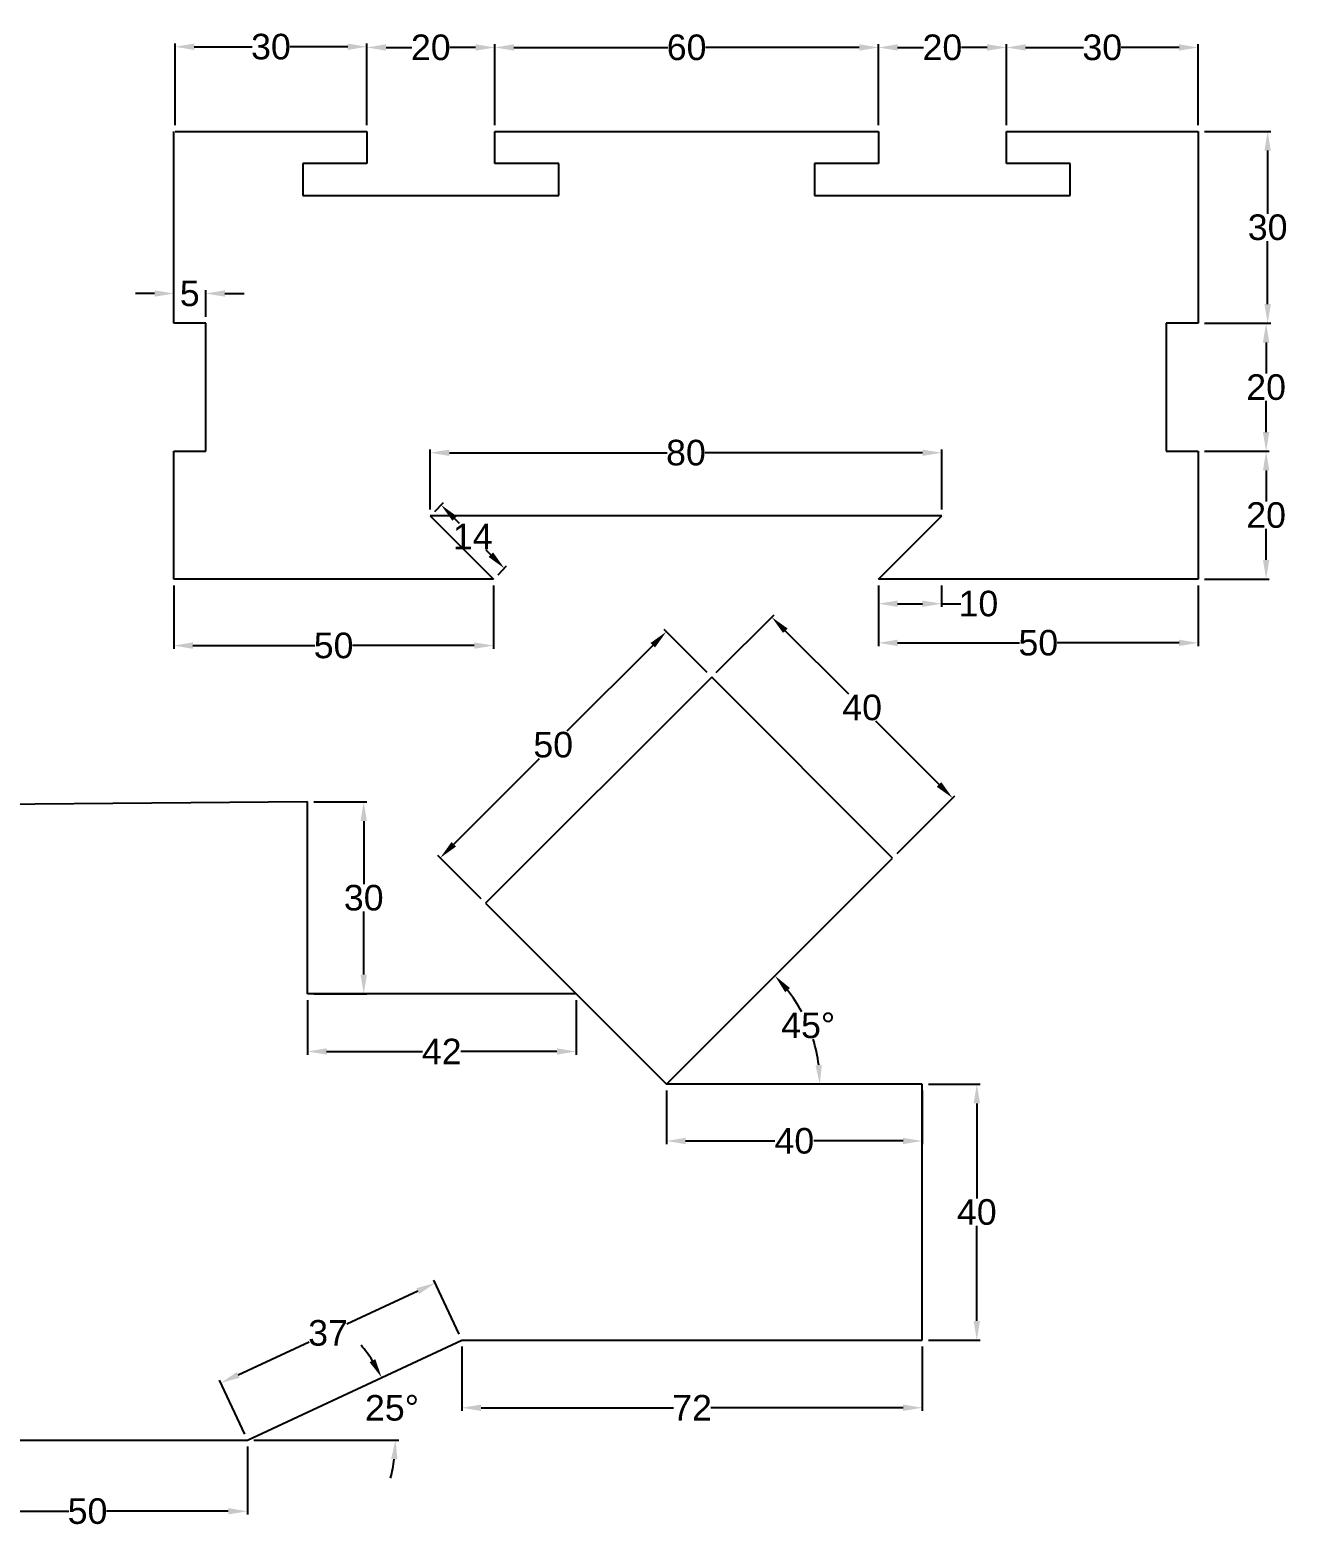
# Model space of a CAD drawing. Header units: millimetres. Extents: x 377 to 774, y 334 to 568.
# Drawn here: x 577.7 to 774.3, y 334.3 to 568.5 of the extents above; entities that cross this region are included whole.
import ezdxf

# ---------------------------------------------------------------- set-up
doc = ezdxf.new("R2010")
doc.units = ezdxf.units.MM
doc.header["$MEASUREMENT"] = 0
doc.styles.get("Standard").update_dxf_attribs({"font": 'arial.ttf'})
doc.dimstyles.get("Standard").update_dxf_attribs({"dimtxt": 4, "dimasz": 3, "dimexe": 0.5, "dimexo": 1, "dimgap": 0.09, "dimtad": 0, "dimtih": 1, "dimtoh": 1, "dimdec": 0, "dimzin": 0, "dimdsep": 46, "dimtxsty": 'Standard', "dimcen": 0.09, "dimadec": 0, "dimazin": 0, "dimtfac": 1, "dimtdec": 0, "dimtofl": 0, "dimtmove": 0, "dimatfit": 3, "dimfxl": 1, "dimtolj": 1, "dimtzin": 0, "dimarcsym": 0})

# ---------------------------------------------------------------- blocks, each defined once
blk = doc.blocks.new('*D110')
at = {"color": 0, "lineweight": -2, "ltscale": 0.5, "transparency": 16777216}
for start, end in [(28.115, 37.8289), (7.1711, 17.105)]:
    blk.add_arc((677.23, 403.65), 23.99, start, end, dxfattribs=at)
at = {"color": 0, "ltscale": 0.5, "transparency": 16777216}
for points in [[(695.8, 418.03), (696.55, 418.69), (694.19, 420.61)], [(701.53, 406.68), (700.53, 406.61), (701.22, 403.65)]]:
    blk.add_solid(points, dxfattribs=at)
at = {"layer": 'Defpoints', "color": 0, "ltscale": 0.5, "transparency": 16777216}
for p in [(712.59, 439.01), (700.4, 409.86), (677.23, 403.65), (677.23, 403.65), (717.23, 403.65)]:
    blk.add_point(p, dxfattribs=at)
at = {"color": 0, "ltscale": 0.5, "transparency": 16777216, "insert": (699.39, 412.83), "char_height": 4, "attachment_point": 5}
blk.add_mtext('\\A1;45°', dxfattribs=at)
blk = doc.blocks.new('*D111')
at = {"color": 0, "lineweight": -2, "ltscale": 0.5, "transparency": 16777216}
for p, q in [((600.38, 553.62), (600.38, 566.36)), ((603.38, 565.86), (612.43, 565.86)), ((627.38, 565.86), (618.33, 565.86)), ((630.38, 553.62), (630.38, 566.36))]:
    blk.add_line(p, q, dxfattribs=at)
at = {"color": 0, "ltscale": 0.5, "transparency": 16777216}
for points in [[(603.38, 566.36), (603.38, 565.36), (600.38, 565.86)], [(627.38, 566.36), (627.38, 565.36), (630.38, 565.86)]]:
    blk.add_solid(points, dxfattribs=at)
at = {"layer": 'Defpoints', "color": 0, "ltscale": 0.5, "transparency": 16777216}
for p in [(630.38, 565.86), (600.38, 552.62), (630.38, 552.62)]:
    blk.add_point(p, dxfattribs=at)
at = {"color": 0, "ltscale": 0.5, "transparency": 16777216, "insert": (615.38, 565.86), "char_height": 4, "attachment_point": 5}
blk.add_mtext('\\A1;30', dxfattribs=at)
blk = doc.blocks.new('*D112')
at = {"color": 0, "lineweight": -2, "ltscale": 0.5, "transparency": 16777216}
for p, q in [((630.38, 553.62), (630.38, 566.25)), ((633.38, 565.75), (637.4, 565.75)), ((647.38, 565.75), (643.36, 565.75)), ((650.38, 553.62), (650.38, 566.25))]:
    blk.add_line(p, q, dxfattribs=at)
at = {"color": 0, "ltscale": 0.5, "transparency": 16777216}
for points in [[(633.38, 566.25), (633.38, 565.25), (630.38, 565.75)], [(647.38, 566.25), (647.38, 565.25), (650.38, 565.75)]]:
    blk.add_solid(points, dxfattribs=at)
at = {"layer": 'Defpoints', "color": 0, "ltscale": 0.5, "transparency": 16777216}
for p in [(650.38, 565.75), (630.38, 552.62), (650.38, 552.62)]:
    blk.add_point(p, dxfattribs=at)
at = {"color": 0, "ltscale": 0.5, "transparency": 16777216, "insert": (640.38, 565.75), "char_height": 4, "attachment_point": 5}
blk.add_mtext('\\A1;20', dxfattribs=at)
blk = doc.blocks.new('*D113')
at = {"color": 0, "lineweight": -2, "ltscale": 0.5, "transparency": 16777216}
for p, q in [((650.38, 553.62), (650.38, 566.25)), ((653.38, 565.75), (677.42, 565.75)), ((707.38, 565.75), (683.34, 565.75)), ((710.38, 553.62), (710.38, 566.25))]:
    blk.add_line(p, q, dxfattribs=at)
at = {"color": 0, "ltscale": 0.5, "transparency": 16777216}
for points in [[(653.38, 566.25), (653.38, 565.25), (650.38, 565.75)], [(707.38, 566.25), (707.38, 565.25), (710.38, 565.75)]]:
    blk.add_solid(points, dxfattribs=at)
at = {"layer": 'Defpoints', "color": 0, "ltscale": 0.5, "transparency": 16777216}
for p in [(710.38, 565.75), (650.38, 552.62), (710.38, 552.62)]:
    blk.add_point(p, dxfattribs=at)
at = {"color": 0, "ltscale": 0.5, "transparency": 16777216, "insert": (680.38, 565.75), "char_height": 4, "attachment_point": 5}
blk.add_mtext('\\A1;60', dxfattribs=at)
blk = doc.blocks.new('*D114')
at = {"color": 0, "lineweight": -2, "ltscale": 0.5, "transparency": 16777216}
for p, q in [((710.38, 553.62), (710.38, 566.25)), ((713.38, 565.75), (717.4, 565.75)), ((727.38, 565.75), (723.36, 565.75)), ((730.38, 553.62), (730.38, 566.25))]:
    blk.add_line(p, q, dxfattribs=at)
at = {"color": 0, "ltscale": 0.5, "transparency": 16777216}
for points in [[(713.38, 566.25), (713.38, 565.25), (710.38, 565.75)], [(727.38, 566.25), (727.38, 565.25), (730.38, 565.75)]]:
    blk.add_solid(points, dxfattribs=at)
at = {"layer": 'Defpoints', "color": 0, "ltscale": 0.5, "transparency": 16777216}
for p in [(730.38, 565.75), (710.38, 552.62), (730.38, 552.62)]:
    blk.add_point(p, dxfattribs=at)
at = {"color": 0, "ltscale": 0.5, "transparency": 16777216, "insert": (720.38, 565.75), "char_height": 4, "attachment_point": 5}
blk.add_mtext('\\A1;20', dxfattribs=at)
blk = doc.blocks.new('*D115')
at = {"color": 0, "lineweight": -2, "ltscale": 0.5, "transparency": 16777216}
for p, q in [((730.38, 553.62), (730.38, 566.25)), ((733.38, 565.75), (742.43, 565.75)), ((757.38, 565.75), (748.33, 565.75)), ((760.38, 553.62), (760.38, 566.25))]:
    blk.add_line(p, q, dxfattribs=at)
at = {"color": 0, "ltscale": 0.5, "transparency": 16777216}
for points in [[(733.38, 566.25), (733.38, 565.25), (730.38, 565.75)], [(757.38, 566.25), (757.38, 565.25), (760.38, 565.75)]]:
    blk.add_solid(points, dxfattribs=at)
at = {"layer": 'Defpoints', "color": 0, "ltscale": 0.5, "transparency": 16777216}
for p in [(760.38, 565.75), (730.38, 552.62), (760.38, 552.62)]:
    blk.add_point(p, dxfattribs=at)
at = {"color": 0, "ltscale": 0.5, "transparency": 16777216, "insert": (745.38, 565.75), "char_height": 4, "attachment_point": 5}
blk.add_mtext('\\A1;30', dxfattribs=at)
blk = doc.blocks.new('*D116')
at = {"color": 0, "lineweight": -2, "ltscale": 0.5, "transparency": 16777216}
for p, q in [((761.38, 552.62), (771.74, 552.62)), ((771.24, 549.62), (771.24, 539.75)), ((771.24, 525.62), (771.24, 535.48)), ((761.38, 522.62), (771.74, 522.62))]:
    blk.add_line(p, q, dxfattribs=at)
at = {"color": 0, "ltscale": 0.5, "transparency": 16777216}
for points in [[(770.74, 549.62), (771.74, 549.62), (771.24, 552.62)], [(770.74, 525.62), (771.74, 525.62), (771.24, 522.62)]]:
    blk.add_solid(points, dxfattribs=at)
at = {"layer": 'Defpoints', "color": 0, "ltscale": 0.5, "transparency": 16777216}
for p in [(760.38, 552.62), (760.38, 522.62), (771.24, 522.62)]:
    blk.add_point(p, dxfattribs=at)
at = {"color": 0, "ltscale": 0.5, "transparency": 16777216, "insert": (771.24, 537.62), "char_height": 4, "attachment_point": 5}
blk.add_mtext('\\A1;30', dxfattribs=at)
blk = doc.blocks.new('*D117')
at = {"color": 0, "lineweight": -2, "ltscale": 0.5, "transparency": 16777216}
for p, q in [((761.38, 522.62), (771.5, 522.62)), ((771, 519.62), (771, 514.75)), ((771, 505.62), (771, 510.48)), ((761.38, 502.62), (771.5, 502.62))]:
    blk.add_line(p, q, dxfattribs=at)
at = {"color": 0, "ltscale": 0.5, "transparency": 16777216}
for points in [[(770.5, 519.62), (771.5, 519.62), (771, 522.62)], [(770.5, 505.62), (771.5, 505.62), (771, 502.62)]]:
    blk.add_solid(points, dxfattribs=at)
at = {"layer": 'Defpoints', "color": 0, "ltscale": 0.5, "transparency": 16777216}
for p in [(760.38, 522.62), (760.38, 502.62), (771, 502.62)]:
    blk.add_point(p, dxfattribs=at)
at = {"color": 0, "ltscale": 0.5, "transparency": 16777216, "insert": (771, 512.62), "char_height": 4, "attachment_point": 5}
blk.add_mtext('\\A1;20', dxfattribs=at)
blk = doc.blocks.new('*D118')
at = {"color": 0, "lineweight": -2, "ltscale": 0.5, "transparency": 16777216}
for p, q in [((761.38, 502.62), (771.5, 502.62)), ((771, 499.62), (771, 494.75)), ((771, 485.62), (771, 490.48)), ((761.38, 482.62), (771.5, 482.62))]:
    blk.add_line(p, q, dxfattribs=at)
at = {"color": 0, "ltscale": 0.5, "transparency": 16777216}
for points in [[(770.5, 499.62), (771.5, 499.62), (771, 502.62)], [(770.5, 485.62), (771.5, 485.62), (771, 482.62)]]:
    blk.add_solid(points, dxfattribs=at)
at = {"layer": 'Defpoints', "color": 0, "ltscale": 0.5, "transparency": 16777216}
for p in [(760.38, 502.62), (760.38, 482.62), (771, 482.62)]:
    blk.add_point(p, dxfattribs=at)
at = {"color": 0, "ltscale": 0.5, "transparency": 16777216, "insert": (771, 492.62), "char_height": 4, "attachment_point": 5}
blk.add_mtext('\\A1;20', dxfattribs=at)
blk = doc.blocks.new('*D119')
at = {"color": 0, "lineweight": -2, "ltscale": 0.5, "transparency": 16777216}
for p, q in [((710.38, 481.62), (710.38, 472.16)), ((760.38, 481.62), (760.38, 472.16)), ((713.38, 472.66), (732.43, 472.66)), ((757.38, 472.66), (738.33, 472.66))]:
    blk.add_line(p, q, dxfattribs=at)
at = {"color": 0, "ltscale": 0.5, "transparency": 16777216}
for points in [[(713.38, 473.16), (713.38, 472.16), (710.38, 472.66)], [(757.38, 473.16), (757.38, 472.16), (760.38, 472.66)]]:
    blk.add_solid(points, dxfattribs=at)
at = {"layer": 'Defpoints', "color": 0, "ltscale": 0.5, "transparency": 16777216}
for p in [(710.38, 482.62), (760.38, 482.62), (760.38, 472.66)]:
    blk.add_point(p, dxfattribs=at)
at = {"color": 0, "ltscale": 0.5, "transparency": 16777216, "insert": (735.38, 472.66), "char_height": 4, "attachment_point": 5}
blk.add_mtext('\\A1;50', dxfattribs=at)
blk = doc.blocks.new('*D120')
at = {"color": 0, "lineweight": -2, "ltscale": 0.5, "transparency": 16777216}
for p, q in [((640.28, 493.52), (640.28, 502.88)), ((643.28, 502.38), (677.33, 502.38)), ((717.28, 502.38), (683.23, 502.38)), ((720.28, 493.52), (720.28, 502.88))]:
    blk.add_line(p, q, dxfattribs=at)
at = {"color": 0, "ltscale": 0.5, "transparency": 16777216}
for points in [[(643.28, 502.88), (643.28, 501.88), (640.28, 502.38)], [(717.28, 502.88), (717.28, 501.88), (720.28, 502.38)]]:
    blk.add_solid(points, dxfattribs=at)
at = {"layer": 'Defpoints', "color": 0, "ltscale": 0.5, "transparency": 16777216}
for p in [(720.28, 502.38), (640.28, 492.52), (720.28, 492.52)]:
    blk.add_point(p, dxfattribs=at)
at = {"color": 0, "ltscale": 0.5, "transparency": 16777216, "insert": (680.28, 502.38), "char_height": 4, "attachment_point": 5}
blk.add_mtext('\\A1;80', dxfattribs=at)
blk = doc.blocks.new('*D121')
at = {"color": 0, "lineweight": -2, "ltscale": 0.5, "transparency": 16777216}
for p, q in [((597.18, 527.28), (594.18, 527.28)), ((600.18, 523.62), (600.18, 527.78)), ((605.18, 523.62), (605.18, 527.78)), ((608.18, 527.28), (611.18, 527.28))]:
    blk.add_line(p, q, dxfattribs=at)
at = {"color": 0, "ltscale": 0.5, "transparency": 16777216}
for points in [[(597.18, 527.78), (597.18, 526.78), (600.18, 527.28)], [(608.18, 527.78), (608.18, 526.78), (605.18, 527.28)]]:
    blk.add_solid(points, dxfattribs=at)
at = {"layer": 'Defpoints', "color": 0, "ltscale": 0.5, "transparency": 16777216}
for p in [(605.18, 527.28), (600.18, 522.62), (605.18, 522.62)]:
    blk.add_point(p, dxfattribs=at)
at = {"color": 0, "ltscale": 0.5, "transparency": 16777216, "insert": (602.68, 527.28), "char_height": 4, "attachment_point": 5}
blk.add_mtext('\\A1;5', dxfattribs=at)
blk = doc.blocks.new('*D122')
at = {"color": 0, "lineweight": -2, "ltscale": 0.5, "transparency": 16777216}
for p, q in [((600.18, 481.62), (600.18, 471.73)), ((650.18, 481.62), (650.18, 471.73)), ((603.18, 472.23), (622.23, 472.23)), ((647.18, 472.23), (628.13, 472.23))]:
    blk.add_line(p, q, dxfattribs=at)
at = {"color": 0, "ltscale": 0.5, "transparency": 16777216}
for points in [[(603.18, 472.73), (603.18, 471.73), (600.18, 472.23)], [(647.18, 472.73), (647.18, 471.73), (650.18, 472.23)]]:
    blk.add_solid(points, dxfattribs=at)
at = {"layer": 'Defpoints', "color": 0, "ltscale": 0.5, "transparency": 16777216}
for p in [(600.18, 482.62), (650.18, 482.62), (650.18, 472.23)]:
    blk.add_point(p, dxfattribs=at)
at = {"color": 0, "ltscale": 0.5, "transparency": 16777216, "insert": (625.18, 472.23), "char_height": 4, "attachment_point": 5}
blk.add_mtext('\\A1;50', dxfattribs=at)
blk = doc.blocks.new('*D86')
at = {"color": 0, "lineweight": -2, "ltscale": 0.5, "transparency": 16777216}
for p, q in [((640.99, 493.22), (642.34, 494.58)), ((644.11, 492.1), (644.84, 491.37)), ((649.76, 486.44), (649.03, 487.17)), ((650.89, 483.32), (652.24, 484.68))]:
    blk.add_line(p, q, dxfattribs=at)
at = {"color": 0, "ltscale": 0.5, "transparency": 16777216}
for points in [[(644.46, 492.45), (643.75, 491.75), (641.98, 494.22)], [(650.12, 486.8), (649.41, 486.09), (651.88, 484.32)]]:
    blk.add_solid(points, dxfattribs=at)
at = {"layer": 'Defpoints', "color": 0, "ltscale": 0.5, "transparency": 16777216}
for p in [(641.98, 494.22), (640.28, 492.52), (650.18, 482.62)]:
    blk.add_point(p, dxfattribs=at)
at = {"color": 0, "ltscale": 0.5, "transparency": 16777216, "insert": (646.93, 489.27), "char_height": 4, "attachment_point": 5}
blk.add_mtext('\\A1;14', dxfattribs=at)
blk = doc.blocks.new('*D123')
at = {"color": 0, "lineweight": -2, "ltscale": 0.5, "transparency": 16777216}
for p, q in [((710.38, 481.62), (710.38, 478.28)), ((720.25, 481.62), (720.25, 478.28)), ((713.38, 478.78), (717.25, 478.78)), ((720.25, 478.78), (723.25, 478.78))]:
    blk.add_line(p, q, dxfattribs=at)
at = {"color": 0, "ltscale": 0.5, "transparency": 16777216}
for points in [[(713.38, 479.28), (713.38, 478.28), (710.38, 478.78)], [(717.25, 479.28), (717.25, 478.28), (720.25, 478.78)]]:
    blk.add_solid(points, dxfattribs=at)
at = {"layer": 'Defpoints', "color": 0, "ltscale": 0.5, "transparency": 16777216}
for p in [(710.38, 482.62), (720.25, 482.62), (720.25, 478.78)]:
    blk.add_point(p, dxfattribs=at)
at = {"color": 0, "ltscale": 0.5, "transparency": 16777216, "insert": (726.01, 478.78), "char_height": 4, "attachment_point": 5}
blk.add_mtext('\\A1;10', dxfattribs=at)
blk = doc.blocks.new('*D126')
at = {"color": 0, "lineweight": -2, "ltscale": 0.5, "transparency": 16777216}
for p, q in [((622.09, 447.79), (630.39, 447.79)), ((629.89, 444.79), (629.89, 434.93)), ((629.89, 420.79), (629.89, 430.66)), ((622.09, 417.79), (630.39, 417.79))]:
    blk.add_line(p, q, dxfattribs=at)
at = {"color": 0, "ltscale": 0.5, "transparency": 16777216}
for points in [[(629.39, 444.79), (630.39, 444.79), (629.89, 447.79)], [(629.39, 420.79), (630.39, 420.79), (629.89, 417.79)]]:
    blk.add_solid(points, dxfattribs=at)
at = {"layer": 'Defpoints', "color": 0, "ltscale": 0.5, "transparency": 16777216}
for p in [(621.09, 447.79), (621.09, 417.79), (629.89, 417.79)]:
    blk.add_point(p, dxfattribs=at)
at = {"color": 0, "ltscale": 0.5, "transparency": 16777216, "insert": (629.89, 432.79), "char_height": 4, "attachment_point": 5}
blk.add_mtext('\\A1;30', dxfattribs=at)
blk = doc.blocks.new('*D127')
at = {"color": 0, "lineweight": -2, "ltscale": 0.5, "transparency": 16777216}
for p, q in [((621.09, 416.79), (621.09, 408.27)), ((663.09, 416.79), (663.09, 408.27)), ((624.09, 408.77), (639.07, 408.77)), ((660.09, 408.77), (645.1, 408.77))]:
    blk.add_line(p, q, dxfattribs=at)
at = {"color": 0, "ltscale": 0.5, "transparency": 16777216}
for points in [[(624.09, 409.27), (624.09, 408.27), (621.09, 408.77)], [(660.09, 409.27), (660.09, 408.27), (663.09, 408.77)]]:
    blk.add_solid(points, dxfattribs=at)
at = {"layer": 'Defpoints', "color": 0, "ltscale": 0.5, "transparency": 16777216}
for p in [(621.09, 417.79), (663.09, 417.79), (663.09, 408.77)]:
    blk.add_point(p, dxfattribs=at)
at = {"color": 0, "ltscale": 0.5, "transparency": 16777216, "insert": (642.09, 408.77), "char_height": 4, "attachment_point": 5}
blk.add_mtext('\\A1;42', dxfattribs=at)
blk = doc.blocks.new('*D87')
at = {"color": 0, "lineweight": -2, "ltscale": 0.5, "transparency": 16777216}
for p, q in [((683.6, 468), (676.85, 474.75)), ((675.08, 472.27), (661.66, 458.85)), ((643.97, 441.16), (657.39, 454.58)), ((648.24, 432.64), (641.49, 439.39))]:
    blk.add_line(p, q, dxfattribs=at)
at = {"color": 0, "ltscale": 0.5, "transparency": 16777216}
for points in [[(674.73, 472.63), (675.43, 471.92), (677.2, 474.39)], [(643.61, 441.51), (644.32, 440.81), (641.85, 439.04)]]:
    blk.add_solid(points, dxfattribs=at)
at = {"layer": 'Defpoints', "color": 0, "ltscale": 0.5, "transparency": 16777216}
for p in [(677.2, 474.39), (684.3, 467.29), (648.95, 431.94)]:
    blk.add_point(p, dxfattribs=at)
at = {"color": 0, "ltscale": 0.5, "transparency": 16777216, "insert": (659.52, 456.72), "char_height": 4, "attachment_point": 5}
blk.add_mtext('\\A1;50', dxfattribs=at)
blk = doc.blocks.new('*D88')
at = {"color": 0, "lineweight": -2, "ltscale": 0.5, "transparency": 16777216}
for p, q in [((685.01, 468), (694.05, 477.03)), ((695.81, 474.56), (705.7, 464.67)), ((719.86, 450.52), (709.97, 460.41)), ((713.29, 439.71), (722.33, 448.75))]:
    blk.add_line(p, q, dxfattribs=at)
at = {"color": 0, "ltscale": 0.5, "transparency": 16777216}
for points in [[(696.17, 474.91), (695.46, 474.21), (693.69, 476.68)], [(720.21, 450.87), (719.5, 450.16), (721.98, 448.4)]]:
    blk.add_solid(points, dxfattribs=at)
at = {"layer": 'Defpoints', "color": 0, "ltscale": 0.5, "transparency": 16777216}
for p in [(684.3, 467.29), (721.98, 448.4), (712.59, 439.01)]:
    blk.add_point(p, dxfattribs=at)
at = {"color": 0, "ltscale": 0.5, "transparency": 16777216, "insert": (707.83, 462.54), "char_height": 4, "attachment_point": 5}
blk.add_mtext('\\A1;40', dxfattribs=at)
blk = doc.blocks.new('*D80')
at = {"color": 0, "lineweight": -2, "ltscale": 0.5, "transparency": 16777216}
for p, q in [((677.23, 402.65), (677.23, 394.28)), ((717.23, 402.65), (717.23, 394.28)), ((680.23, 394.78), (694.2, 394.78)), ((714.23, 394.78), (700.26, 394.78))]:
    blk.add_line(p, q, dxfattribs=at)
at = {"color": 0, "ltscale": 0.5, "transparency": 16777216}
for points in [[(680.23, 395.28), (680.23, 394.28), (677.23, 394.78)], [(714.23, 395.28), (714.23, 394.28), (717.23, 394.78)]]:
    blk.add_solid(points, dxfattribs=at)
at = {"layer": 'Defpoints', "color": 0, "ltscale": 0.5, "transparency": 16777216}
for p in [(677.23, 403.65), (717.23, 403.65), (717.23, 394.78)]:
    blk.add_point(p, dxfattribs=at)
at = {"color": 0, "ltscale": 0.5, "transparency": 16777216, "insert": (697.23, 394.78), "char_height": 4, "attachment_point": 5}
blk.add_mtext('\\A1;40', dxfattribs=at)
blk = doc.blocks.new('*D89')
at = {"color": 0, "lineweight": -2, "ltscale": 0.5, "transparency": 16777216}
for p, q in [((718.23, 403.65), (726.26, 403.65)), ((725.76, 400.65), (725.76, 385.78)), ((725.76, 366.65), (725.76, 381.52)), ((718.23, 363.65), (726.26, 363.65))]:
    blk.add_line(p, q, dxfattribs=at)
at = {"color": 0, "ltscale": 0.5, "transparency": 16777216}
for points in [[(725.26, 400.65), (726.26, 400.65), (725.76, 403.65)], [(725.26, 366.65), (726.26, 366.65), (725.76, 363.65)]]:
    blk.add_solid(points, dxfattribs=at)
at = {"layer": 'Defpoints', "color": 0, "ltscale": 0.5, "transparency": 16777216}
for p in [(717.23, 403.65), (717.23, 363.65), (725.76, 363.65)]:
    blk.add_point(p, dxfattribs=at)
at = {"color": 0, "ltscale": 0.5, "transparency": 16777216, "insert": (725.76, 383.65), "char_height": 4, "attachment_point": 5}
blk.add_mtext('\\A1;40', dxfattribs=at)
blk = doc.blocks.new('*D90')
at = {"color": 0, "lineweight": -2, "ltscale": 0.5, "transparency": 16777216}
for p, q in [((645.23, 362.65), (645.23, 352.57)), ((717.23, 362.65), (717.23, 352.57)), ((648.23, 353.07), (678.31, 353.07)), ((714.23, 353.07), (684.15, 353.07))]:
    blk.add_line(p, q, dxfattribs=at)
at = {"color": 0, "ltscale": 0.5, "transparency": 16777216}
for points in [[(648.23, 353.57), (648.23, 352.57), (645.23, 353.07)], [(714.23, 353.57), (714.23, 352.57), (717.23, 353.07)]]:
    blk.add_solid(points, dxfattribs=at)
at = {"layer": 'Defpoints', "color": 0, "ltscale": 0.5, "transparency": 16777216}
for p in [(645.23, 363.65), (717.23, 363.65), (717.23, 353.07)]:
    blk.add_point(p, dxfattribs=at)
at = {"color": 0, "ltscale": 0.5, "transparency": 16777216, "insert": (681.23, 353.07), "char_height": 4, "attachment_point": 5}
blk.add_mtext('\\A1;72', dxfattribs=at)
blk = doc.blocks.new('*D91')
at = {"color": 0, "lineweight": -2, "ltscale": 0.5, "transparency": 16777216}
for p, q in [((644.81, 364.56), (640.86, 373.03)), ((638.35, 371.3), (627.26, 366.13)), ((610.26, 358.2), (621.35, 363.38)), ((611.28, 348.92), (607.33, 357.39))]:
    blk.add_line(p, q, dxfattribs=at)
at = {"color": 0, "ltscale": 0.5, "transparency": 16777216}
for points in [[(638.14, 371.76), (638.56, 370.85), (641.07, 372.57)], [(610.05, 358.66), (610.47, 357.75), (607.54, 356.94)]]:
    blk.add_solid(points, dxfattribs=at)
at = {"layer": 'Defpoints', "color": 0, "ltscale": 0.5, "transparency": 16777216}
for p in [(641.07, 372.57), (645.23, 363.65), (611.7, 348.01)]:
    blk.add_point(p, dxfattribs=at)
at = {"color": 0, "ltscale": 0.5, "transparency": 16777216, "insert": (624.31, 364.75), "char_height": 4, "attachment_point": 5}
blk.add_mtext('\\A1;37', dxfattribs=at)
blk = doc.blocks.new('*D92')
at = {"color": 0, "lineweight": -2, "ltscale": 0.5, "transparency": 16777216}
for p, q in [((561.7, 347.01), (561.7, 336.38)), ((611.7, 347.01), (611.7, 336.38)), ((564.7, 336.88), (583.75, 336.88)), ((608.7, 336.88), (589.65, 336.88))]:
    blk.add_line(p, q, dxfattribs=at)
at = {"color": 0, "ltscale": 0.5, "transparency": 16777216}
for points in [[(564.7, 337.38), (564.7, 336.38), (561.7, 336.88)], [(608.7, 337.38), (608.7, 336.38), (611.7, 336.88)]]:
    blk.add_solid(points, dxfattribs=at)
at = {"layer": 'Defpoints', "color": 0, "ltscale": 0.5, "transparency": 16777216}
for p in [(561.7, 348.01), (611.7, 348.01), (611.7, 336.88)]:
    blk.add_point(p, dxfattribs=at)
at = {"color": 0, "ltscale": 0.5, "transparency": 16777216, "insert": (586.7, 336.88), "char_height": 4, "attachment_point": 5}
blk.add_mtext('\\A1;50', dxfattribs=at)
blk = doc.blocks.new('*D93')
at = {"color": 0, "lineweight": -2, "ltscale": 0.5, "transparency": 16777216}
blk.add_line((612.7, 348.01), (635.36, 348.01), dxfattribs=at)
for start, end in [(32.426, 39.852), (345.148, 352.574)]:
    blk.add_arc((611.7, 348.01), 23.16, start, end, dxfattribs=at)
at = {"color": 0, "ltscale": 0.5, "transparency": 16777216}
for points in [[(631.69, 360.67), (630.81, 360.19), (632.69, 357.8)], [(634.17, 345.05), (635.17, 344.99), (634.86, 348.01)]]:
    blk.add_solid(points, dxfattribs=at)
at = {"layer": 'Defpoints', "color": 0, "ltscale": 0.5, "transparency": 16777216}
for p in [(645.23, 363.65), (634.62, 351.37), (561.7, 348.01), (611.7, 348.01), (611.7, 348.01)]:
    blk.add_point(p, dxfattribs=at)
at = {"color": 0, "ltscale": 0.5, "transparency": 16777216, "insert": (634.31, 353.03), "char_height": 4, "attachment_point": 5}
blk.add_mtext('\\A1;25°', dxfattribs=at)

msp = doc.modelspace()

# ---------------------------------------------------------------- linework, layer by layer
at = {"ltscale": 0.5}
for p, q in [((600.18, 522.62), (600.18, 552.62)), ((600.38, 552.62), (630.38, 552.62)), ((630.38, 552.62), (630.38, 547.62)), ((650.38, 547.62), (650.38, 552.62)), ((650.38, 552.62), (710.38, 552.62)), ((710.38, 552.62), (710.38, 547.62)), ((730.38, 547.62), (730.38, 552.62)), ((730.38, 552.62), (760.38, 552.62)), ((760.38, 552.62), (760.38, 522.62)), ((630.38, 547.62), (620.38, 547.62)), ((620.38, 547.62), (620.38, 542.62)), ((660.38, 547.62), (650.38, 547.62)), ((660.38, 542.62), (660.38, 547.62)), ((710.38, 547.62), (700.38, 547.62)), ((700.38, 547.62), (700.38, 542.62)), ((740.38, 547.62), (730.38, 547.62)), ((740.38, 542.62), (740.38, 547.62)), ((620.38, 542.62), (660.38, 542.62)), ((700.38, 542.62), (740.38, 542.62)), ((605.18, 522.62), (600.18, 522.62)), ((605.18, 502.62), (605.18, 522.62)), ((760.38, 522.62), (755.38, 522.62)), ((755.38, 522.62), (755.38, 502.62)), ((600.18, 482.62), (600.18, 502.62)), ((600.18, 502.62), (605.18, 502.62)), ((755.38, 502.62), (760.38, 502.62)), ((760.38, 502.62), (760.38, 482.62)), ((720.28, 492.52), (640.28, 492.52)), ((640.28, 492.52), (650.18, 482.62)), ((710.38, 482.62), (720.28, 492.52)), ((650.18, 482.62), (600.18, 482.62)), ((760.38, 482.62), (710.38, 482.62)), ((684.3, 467.29), (648.95, 431.94)), ((712.59, 439.01), (684.3, 467.29)), ((621.09, 447.79), (567.7, 447.32)), ((621.09, 417.79), (621.09, 447.79)), ((677.23, 403.65), (712.59, 439.01)), ((648.95, 431.94), (677.23, 403.65)), ((663.09, 417.79), (621.09, 417.79)), ((717.23, 403.65), (677.23, 403.65)), ((717.23, 363.65), (717.23, 403.65)), ((611.7, 348.01), (645.23, 363.65)), ((645.23, 363.65), (717.23, 363.65)), ((561.7, 348.01), (611.7, 348.01))]:
    msp.add_line(p, q, dxfattribs=at)

# ---------------------------------------------------------------- dimensions: what is measured, and where the dimension line sits
for base, p1, p2, picture, middle in [((630.38, 565.86), (600.38, 552.62), (630.38, 552.62), '*D111', (615.38, 565.86)), ((650.38, 565.75), (630.38, 552.62), (650.38, 552.62), '*D112', (640.38, 565.75)), ((710.38, 565.75), (650.38, 552.62), (710.38, 552.62), '*D113', (680.38, 565.75)), ((730.38, 565.75), (710.38, 552.62), (730.38, 552.62), '*D114', (720.38, 565.75)), ((760.38, 565.75), (730.38, 552.62), (760.38, 552.62), '*D115', (745.38, 565.75)), ((605.18, 527.28), (600.18, 522.62), (605.18, 522.62), '*D121', (602.68, 527.28)), ((720.28, 502.38), (640.28, 492.52), (720.28, 492.52), '*D120', (680.28, 502.38)), ((650.18, 472.23), (600.18, 482.62), (650.18, 482.62), '*D122', (625.18, 472.23)), ((760.38, 472.66), (710.38, 482.62), (760.38, 482.62), '*D119', (735.38, 472.66)), ((720.25, 478.78), (710.38, 482.62), (720.25, 482.62), '*D123', (726.01, 478.78)), ((663.09, 408.77), (621.09, 417.79), (663.09, 417.79), '*D127', (642.09, 408.77)), ((717.23, 394.78), (677.23, 403.65), (717.23, 403.65), '*D80', (697.23, 394.78)), ((717.23, 353.07), (645.23, 363.65), (717.23, 363.65), '*D90', (681.23, 353.07)), ((611.7, 336.88), (561.7, 348.01), (611.7, 348.01), '*D92', (586.7, 336.88))]:
    dim = msp.add_linear_dim(base=base, p1=p1, p2=p2, dimstyle='Standard', dxfattribs=at)
    dim.commit()
    dim.dimension.update_dxf_attribs({"geometry": picture, "text_midpoint": middle})
for base, p1, p2, picture, middle in [((771.24, 522.62), (760.38, 552.62), (760.38, 522.62), '*D116', (771.24, 537.62)), ((771, 502.62), (760.38, 522.62), (760.38, 502.62), '*D117', (771, 512.62)), ((771, 482.62), (760.38, 502.62), (760.38, 482.62), '*D118', (771, 492.62)), ((629.89, 417.79), (621.09, 447.79), (621.09, 417.79), '*D126', (629.89, 432.79)), ((725.76, 363.65), (717.23, 403.65), (717.23, 363.65), '*D89', (725.76, 383.65))]:
    dim = msp.add_linear_dim(base=base, p1=p1, p2=p2, angle=90, dimstyle='Standard', dxfattribs=at)
    dim.commit()
    dim.dimension.update_dxf_attribs({"geometry": picture, "text_midpoint": middle})
for p1, p2, distance, picture, middle in [((650.18, 482.62), (640.28, 492.52), -2.41, '*D86', (646.93, 489.27)), ((684.3, 467.29), (712.59, 439.01), 13.28, '*D88', (707.83, 462.54)), ((648.95, 431.94), (684.3, 467.29), 10.04, '*D87', (659.52, 456.72)), ((611.7, 348.01), (645.23, 363.65), 9.84, '*D91', (624.31, 364.75))]:
    dim = msp.add_aligned_dim(p1=p1, p2=p2, distance=distance, dimstyle='Standard', dxfattribs=at)
    dim.commit()
    dim.dimension.update_dxf_attribs({"geometry": picture, "text_midpoint": middle})
for base, line1, line2, picture, middle in [((700.4, 409.86), ((717.23, 403.65), (677.23, 403.65)), ((677.23, 403.65), (712.59, 439.01)), '*D110', (699.39, 412.83)), ((634.62, 351.37), ((561.7, 348.01), (611.7, 348.01)), ((611.7, 348.01), (645.23, 363.65)), '*D93', (634.31, 353.03))]:
    dim = msp.add_angular_dim_2l(base=base, line1=line1, line2=line2, dimstyle='Standard', dxfattribs=at)
    dim.commit()
    dim.dimension.update_dxf_attribs({"geometry": picture, "text_midpoint": middle})

doc.saveas('drawing.dxf')
